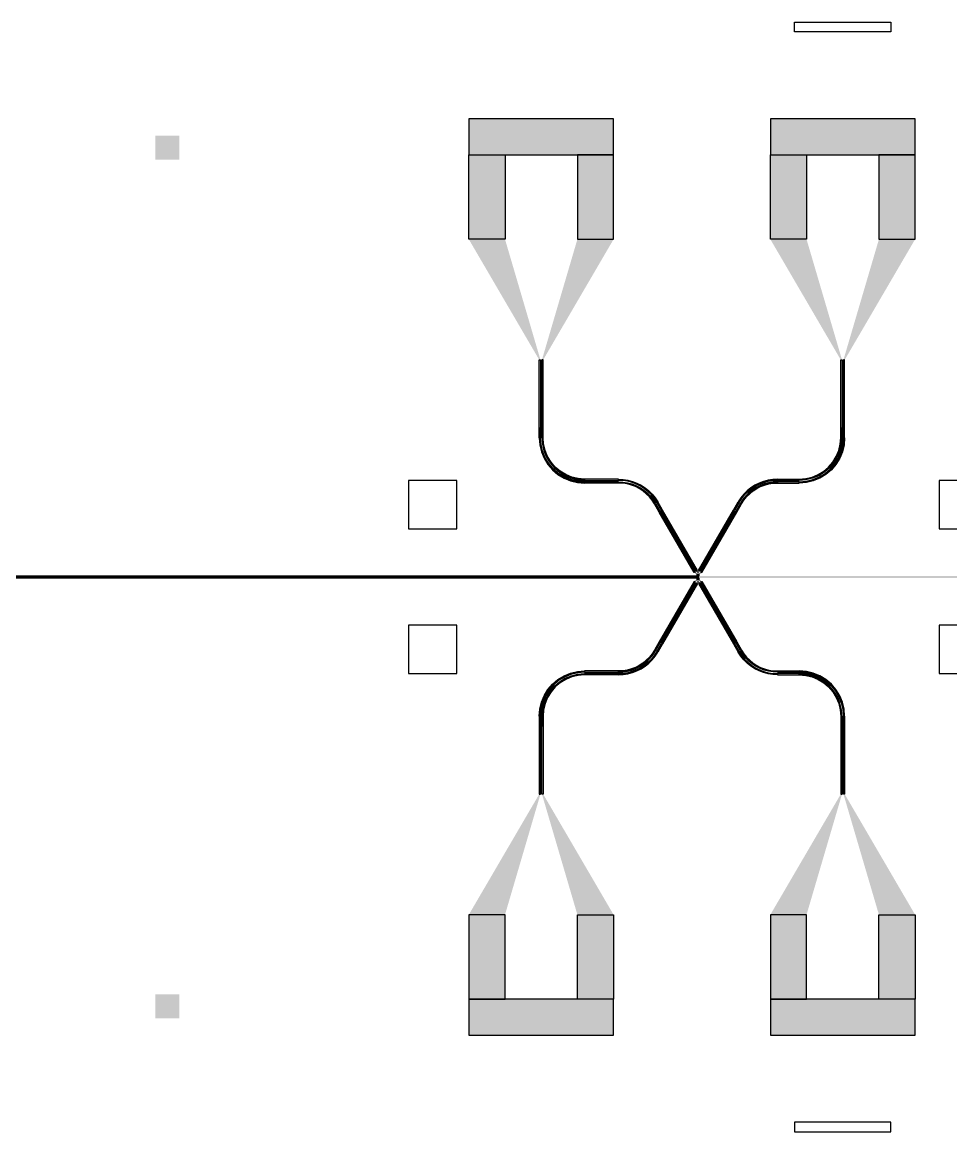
# Model space of a CAD drawing. Extents: x -200 to 7200, y -200 to 2100.
# Drawn here: x 1799 to 3724, y -200 to 2100 of the extents above; entities that cross this region are included whole.
import ezdxf

# ---------------------------------------------------------------- set-up
doc = ezdxf.new("R2010")
doc.units = 0
for name, color, linetype in [('GAP', 1, 'continuous'), ('PIN', 2, 'continuous'), ('VIA', 3, 'continuous')]:
    doc.layers.add(name, color=color, linetype=linetype)

# ---------------------------------------------------------------- blocks, each defined once
blk = doc.blocks.new('R2C2BGAP')
for points in [[(686, 948.2), (3198.3, 948.2), (3198.3, 951.8), (686, 951.8), (686, 948.2)], [(3198.3, 948.2), (3198.5, 948.2), (3198.5, 951.8), (3198.3, 951.8), (3198.3, 948.2)], [(3200.8, 950), (3200.7, 950.8), (3200.7, 951.6), (3200.6, 952.4), (3200.5, 953), (3200.4, 953.5), (3200.2, 953.8), (3200.1, 954), (3199.9, 954), (3199.8, 953.8), (3199.6, 953.5), (3199.5, 953), (3199.4, 952.4), (3199.3, 951.6), (3199.3, 950.8), (3199.2, 950), (3199.3, 949.2), (3199.3, 948.4), (3199.4, 947.6), (3199.5, 947), (3199.6, 946.5), (3199.8, 946.2), (3199.9, 946), (3200.1, 946), (3200.2, 946.2), (3200.4, 946.5), (3200.5, 947), (3200.6, 947.6), (3200.7, 948.4), (3200.7, 949.2), (3200.8, 950)], [(3199.5, 948.2), (3200.5, 948.2), (3200.5, 951.8), (3199.5, 951.8), (3199.5, 948.2)]]:
    blk.add_lwpolyline(points)
for points in [[(686, 948.2), (3198.3, 948.2), (686, 951.8), (3198.3, 951.8)], [(3198.3, 948.2), (3198.5, 948.2), (3198.3, 951.8), (3198.5, 951.8)], [(3198.5, 950), (3199.5, 950), (3198.5, 951.8), (3199.5, 951.8)], [(3198.5, 950), (3199.5, 950), (3198.5, 948.2), (3199.5, 948.2)], [(3199.5, 948.2), (3200.5, 948.2), (3199.5, 951.8), (3200.5, 951.8)], [(3200.5, 950), (3201.5, 950), (3200.5, 951.8), (3201.5, 951.8)], [(3200.5, 950), (3201.5, 950), (3200.5, 948.2), (3201.5, 948.2)], [(3201.5, 948.2), (3201.8, 948.2), (3201.5, 951.8), (3201.8, 951.8)], [(4755.2, 951.8), (3201.8, 951.8), (4755.2, 948.2), (3201.8, 948.2)]]:
    blk.add_solid(points)
blk = doc.blocks.new('R2C2BPIN')
for points in [[(686, 948.8), (3198.3, 948.8), (3198.3, 951.2), (686, 951.2), (686, 948.8)], [(3198.3, 949.9), (3198.5, 949.9), (3198.5, 950.1), (3198.3, 950.1), (3198.3, 949.9)], [(3200.6, 950.4), (3200.6, 950.9), (3200.5, 951.3), (3200.5, 951.8), (3200.4, 952.1), (3200.3, 952.4), (3200.2, 952.6), (3200.1, 952.7), (3199.9, 952.7), (3199.8, 952.6), (3199.7, 952.4), (3199.6, 952.1), (3199.5, 951.8), (3199.5, 951.3), (3199.4, 950.9), (3199.4, 950.4), (3199.7, 950.4), (3199.7, 950.6), (3199.7, 950.9), (3199.8, 951.2), (3199.8, 951.4), (3199.9, 951.5), (3199.9, 951.6), (3200, 951.7), (3200, 951.7), (3200.1, 951.6), (3200.1, 951.5), (3200.2, 951.4), (3200.2, 951.2), (3200.3, 950.9), (3200.3, 950.6), (3200.3, 950.4), (3200.6, 950.4)], [(3200.6, 949.6), (3200.6, 949.1), (3200.5, 948.7), (3200.5, 948.2), (3200.4, 947.9), (3200.3, 947.6), (3200.2, 947.4), (3200.1, 947.3), (3199.9, 947.3), (3199.8, 947.4), (3199.7, 947.6), (3199.6, 947.9), (3199.5, 948.2), (3199.5, 948.7), (3199.4, 949.1), (3199.4, 949.6), (3199.7, 949.6), (3199.7, 949.4), (3199.7, 949.1), (3199.8, 948.8), (3199.8, 948.6), (3199.9, 948.5), (3199.9, 948.4), (3200, 948.3), (3200, 948.3), (3200.1, 948.4), (3200.1, 948.5), (3200.2, 948.6), (3200.2, 948.8), (3200.3, 949.1), (3200.3, 949.4), (3200.3, 949.6), (3200.6, 949.6)], [(3199.5, 949.9), (3200.5, 949.9), (3200.5, 950.1), (3199.5, 950.1), (3199.5, 949.9)], [(3200.2, 950), (3200.2, 950.3), (3200.1, 950.5), (3200.1, 950.7), (3200.1, 950.9), (3200.1, 951.1), (3200, 951.2), (3200, 951.2), (3200, 951.2), (3200, 951.2), (3199.9, 951.1), (3199.9, 950.9), (3199.9, 950.7), (3199.9, 950.5), (3199.8, 950.3), (3199.8, 950), (3199.8, 949.7), (3199.9, 949.5), (3199.9, 949.3), (3199.9, 949.1), (3199.9, 948.9), (3200, 948.8), (3200, 948.8), (3200, 948.8), (3200, 948.8), (3200.1, 948.9), (3200.1, 949.1), (3200.1, 949.3), (3200.1, 949.5), (3200.2, 949.7), (3200.2, 950)]]:
    blk.add_lwpolyline(points)
for points in [[(686, 948.8), (3198.3, 948.8), (686, 951.2), (3198.3, 951.2)], [(3198.3, 949.9), (3198.5, 949.9), (3198.3, 950.1), (3198.5, 950.1)], [(3198.5, 950.4), (3199.5, 950.4), (3198.5, 951.2), (3199.5, 951.2)], [(3198.5, 950), (3199.5, 950), (3198.5, 950.1), (3199.5, 950.1)], [(3198.5, 950), (3199.5, 950), (3198.5, 949.9), (3199.5, 949.9)], [(3198.5, 949.6), (3199.5, 949.6), (3198.5, 948.8), (3199.5, 948.8)], [(3199.5, 949.9), (3200.5, 949.9), (3199.5, 950.1), (3200.5, 950.1)], [(3200.5, 950.4), (3201.5, 950.4), (3200.5, 951.2), (3201.5, 951.2)], [(3200.5, 950), (3201.5, 950), (3200.5, 950.1), (3201.5, 950.1)], [(3200.5, 950), (3201.5, 950), (3200.5, 949.9), (3201.5, 949.9)], [(3200.5, 949.6), (3201.5, 949.6), (3200.5, 948.8), (3201.5, 948.8)], [(3201.5, 950.4), (3201.8, 950.4), (3201.5, 951.2), (3201.8, 951.2)], [(3201.5, 949.6), (3201.8, 949.6), (3201.5, 948.8), (3201.8, 948.8)], [(4755.2, 950.4), (3201.8, 950.4), (4755.2, 951.2), (3201.8, 951.2)], [(4755.2, 949.6), (3201.8, 949.6), (4755.2, 948.8), (3201.8, 948.8)]]:
    blk.add_solid(points)
blk = doc.blocks.new('R2C2BVIA')
for points in [[(2600, 1150), (2600, 1050), (2700, 1050), (2700, 1150), (2600, 1150)], [(3700, 1150), (3700, 1050), (3800, 1050), (3800, 1150), (3700, 1150)], [(4200, 1150), (4200, 1050), (4300, 1050), (4300, 1150), (4200, 1150)], [(5400, 1150), (5400, 1050), (5500, 1050), (5500, 1150), (5400, 1150)], [(2600, 850), (2600, 750), (2700, 750), (2700, 850), (2600, 850)], [(3700, 850), (3700, 750), (3800, 750), (3800, 850), (3700, 850)], [(4200, 850), (4200, 750), (4300, 750), (4300, 850), (4200, 850)], [(5400, 850), (5400, 750), (5500, 750), (5500, 850), (5400, 850)]]:
    blk.add_lwpolyline(points)
blk = doc.blocks.new('R2C2B')
for points in [[(2725, 1900), (2725, 1825), (3025, 1825), (3025, 1900), (2725, 1900)], [(3350, 1900), (3350, 1825), (3650, 1825), (3650, 1900), (3350, 1900)], [(2800, 1825), (2800, 1650), (2725, 1650), (2725, 1825), (2800, 1825)], [(2950, 1825), (2950, 1650), (3025, 1650), (3025, 1825), (2950, 1825)], [(3425, 1825), (3425, 1650), (3350, 1650), (3350, 1825), (3425, 1825)], [(3575, 1825), (3575, 1650), (3650, 1650), (3650, 1825), (3575, 1825)], [(2873.5, 1400), (2873.5, 1258.8), (2871, 1258.8), (2871, 1400), (2873.5, 1400)], [(2876.5, 1400), (2876.5, 1258.8), (2879, 1258.8), (2879, 1400), (2876.5, 1400)], [(3498.5, 1400), (3498.5, 1258.8), (3496, 1258.8), (3496, 1400), (3498.5, 1400)], [(3501.5, 1400), (3501.5, 1258.8), (3504, 1258.8), (3504, 1400), (3501.5, 1400)], [(2873.5, 1258.8), (2873.5, 1238.8), (2871, 1238.8), (2871, 1258.8), (2873.5, 1258.8)], [(2876.5, 1258.8), (2876.5, 1238.8), (2879, 1238.8), (2879, 1258.8), (2876.5, 1258.8)], [(3498.5, 1258.8), (3498.5, 1238.8), (3496, 1238.8), (3496, 1258.8), (3498.5, 1258.8)], [(3501.5, 1258.8), (3501.5, 1238.8), (3504, 1238.8), (3504, 1258.8), (3501.5, 1258.8)], [(2871, 1238.8), (2872.2, 1224.1), (2875.6, 1209.7), (2881.2, 1196.1), (2889, 1183.5), (2898.5, 1172.3), (2909.7, 1162.7), (2922.3, 1155), (2936, 1149.4), (2950.3, 1146), (2965, 1144.8), (2965, 1147.3), (2950.7, 1148.4), (2936.7, 1151.8), (2923.5, 1157.3), (2911.2, 1164.8), (2900.3, 1174.1), (2891, 1185), (2883.5, 1197.3), (2878, 1210.5), (2874.6, 1224.5), (2873.5, 1238.8), (2871, 1238.8)], [(2876.5, 1238.8), (2877.6, 1225), (2880.8, 1211.4), (2886.1, 1198.6), (2893.4, 1186.8), (2902.4, 1176.2), (2913, 1167.2), (2924.8, 1159.9), (2937.7, 1154.6), (2951.2, 1151.4), (2965, 1150.3), (2965, 1152.8), (2951.5, 1153.9), (2938.4, 1157), (2926, 1162.2), (2914.5, 1169.2), (2904.2, 1178), (2895.4, 1188.2), (2888.4, 1199.8), (2883.2, 1212.2), (2880.1, 1225.3), (2879, 1238.8), (2876.5, 1238.8)], [(3504, 1238.8), (3502.8, 1224.1), (3499.4, 1209.7), (3493.8, 1196.1), (3486, 1183.5), (3476.5, 1172.3), (3465.3, 1162.7), (3452.7, 1155), (3439, 1149.4), (3424.7, 1146), (3410, 1144.8), (3410, 1147.3), (3424.3, 1148.4), (3438.3, 1151.8), (3451.5, 1157.3), (3463.8, 1164.8), (3474.7, 1174.1), (3484, 1185), (3491.5, 1197.3), (3497, 1210.5), (3500.4, 1224.5), (3501.5, 1238.8), (3504, 1238.8)], [(3498.5, 1238.8), (3497.4, 1225), (3494.2, 1211.4), (3488.9, 1198.6), (3481.6, 1186.8), (3472.6, 1176.2), (3462, 1167.2), (3450.2, 1159.9), (3437.3, 1154.6), (3423.8, 1151.4), (3410, 1150.3), (3410, 1152.8), (3423.5, 1153.9), (3436.6, 1157), (3449, 1162.2), (3460.5, 1169.2), (3470.8, 1178), (3479.6, 1188.2), (3486.6, 1199.8), (3491.8, 1212.2), (3494.9, 1225.3), (3496, 1238.8), (3498.5, 1238.8)], [(2965, 1150.3), (3035.3, 1150.3), (3035.3, 1152.8), (2965, 1152.8), (2965, 1150.3)], [(3035.3, 1152.8), (3045.1, 1152.3), (3054.8, 1150.7), (3064.3, 1148.2), (3073.5, 1144.7), (3082.3, 1140.2), (3090.5, 1134.8), (3098.2, 1128.7), (3105.2, 1121.7), (3111.3, 1114), (3116.7, 1105.8), (3114.5, 1104.5), (3109.3, 1112.6), (3103.3, 1120), (3096.5, 1126.8), (3089.1, 1132.8), (3081, 1138), (3072.5, 1142.4), (3063.6, 1145.8), (3054.3, 1148.3), (3044.9, 1149.8), (3035.3, 1150.3), (3035.3, 1152.8)], [(3364.7, 1152.8), (3354.9, 1152.3), (3345.2, 1150.7), (3335.7, 1148.2), (3326.5, 1144.7), (3317.7, 1140.2), (3309.5, 1134.8), (3301.8, 1128.7), (3294.8, 1121.7), (3288.7, 1114), (3283.3, 1105.8), (3285.5, 1104.5), (3290.7, 1112.6), (3296.7, 1120), (3303.5, 1126.8), (3310.9, 1132.8), (3319, 1138), (3327.5, 1142.4), (3336.4, 1145.8), (3345.7, 1148.3), (3355.1, 1149.8), (3364.7, 1150.3), (3364.7, 1152.8)], [(3410, 1150.3), (3364.7, 1150.3), (3364.7, 1152.8), (3410, 1152.8), (3410, 1150.3)], [(2965, 1147.3), (3035.3, 1147.3), (3035.3, 1144.8), (2965, 1144.8), (2965, 1147.3)], [(3035.3, 1147.3), (3044.5, 1146.8), (3053.7, 1145.4), (3062.6, 1143), (3071.3, 1139.6), (3079.5, 1135.4), (3087.3, 1130.4), (3094.5, 1124.6), (3101.1, 1118), (3106.9, 1110.8), (3111.9, 1103), (3109.8, 1101.8), (3104.9, 1109.3), (3099.2, 1116.3), (3092.8, 1122.7), (3085.8, 1128.4), (3078.3, 1133.3), (3070.3, 1137.4), (3061.9, 1140.6), (3053.2, 1142.9), (3044.3, 1144.3), (3035.3, 1144.8), (3035.3, 1147.3)], [(3364.7, 1147.3), (3355.5, 1146.8), (3346.3, 1145.4), (3337.4, 1143), (3328.7, 1139.6), (3320.5, 1135.4), (3312.7, 1130.4), (3305.5, 1124.6), (3298.9, 1118), (3293.1, 1110.8), (3288.1, 1103), (3290.2, 1101.8), (3295.1, 1109.3), (3300.8, 1116.3), (3307.2, 1122.7), (3314.2, 1128.4), (3321.7, 1133.3), (3329.7, 1137.4), (3338.1, 1140.6), (3346.8, 1142.9), (3355.7, 1144.3), (3364.7, 1144.8), (3364.7, 1147.3)], [(3410, 1147.3), (3364.7, 1147.3), (3364.7, 1144.8), (3410, 1144.8), (3410, 1147.3)], [(3114.5, 1104.5), (3124.5, 1087.2), (3126.7, 1088.5), (3116.7, 1105.8), (3114.5, 1104.5)], [(3285.5, 1104.5), (3275.5, 1087.2), (3273.3, 1088.5), (3283.3, 1105.8), (3285.5, 1104.5)], [(3111.9, 1103), (3121.9, 1085.7), (3119.8, 1084.5), (3109.8, 1101.8), (3111.9, 1103)], [(3121.9, 1085.7), (3194.3, 960.4), (3192.1, 959.2), (3119.8, 1084.5), (3121.9, 1085.7)], [(3124.5, 1087.2), (3196.9, 961.9), (3199.1, 963.2), (3126.7, 1088.5), (3124.5, 1087.2)], [(3275.5, 1087.2), (3203.1, 961.9), (3200.9, 963.2), (3273.3, 1088.5), (3275.5, 1087.2)], [(3278.1, 1085.7), (3205.7, 960.4), (3207.9, 959.2), (3280.2, 1084.5), (3278.1, 1085.7)], [(3288.1, 1103), (3278.1, 1085.7), (3280.2, 1084.5), (3290.2, 1101.8), (3288.1, 1103)], [(3198.4, 955.8), (3198.5, 955.4), (3198.2, 955.4), (3198.2, 955.7), (3198.4, 955.8)], [(3198.5, 955.4), (3198.5, 951.7), (3198.2, 951.7), (3198.2, 955.4), (3198.5, 955.4)], [(3198.5, 944.6), (3198.5, 948.3), (3198.2, 948.3), (3198.2, 944.6), (3198.5, 944.6)], [(3198.4, 944.2), (3198.5, 944.6), (3198.2, 944.6), (3198.2, 944.3), (3198.4, 944.2)], [(3199, 956.2), (3199.2, 955.4), (3199, 955.4), (3198.8, 956.1), (3199, 956.2)], [(3199, 943.8), (3199.2, 944.6), (3199, 944.6), (3198.8, 943.9), (3199, 943.8)], [(3199, 955.4), (3199, 951.7), (3199.2, 951.7), (3199.2, 955.4), (3199, 955.4)], [(3199, 944.6), (3199, 948.3), (3199.2, 948.3), (3199.2, 944.6), (3199, 944.6)], [(3201, 956.2), (3200.8, 955.4), (3201, 955.4), (3201.2, 956.1), (3201, 956.2)], [(3201, 955.4), (3201, 951.7), (3200.8, 951.7), (3200.8, 955.4), (3201, 955.4)], [(3201, 944.6), (3201, 948.3), (3200.8, 948.3), (3200.8, 944.6), (3201, 944.6)], [(3201, 943.8), (3200.8, 944.6), (3201, 944.6), (3201.2, 943.9), (3201, 943.8)], [(3201.6, 955.8), (3201.5, 955.4), (3201.8, 955.4), (3201.8, 955.7), (3201.6, 955.8)], [(3201.5, 955.4), (3201.5, 951.7), (3201.8, 951.7), (3201.8, 955.4), (3201.5, 955.4)], [(3201.5, 944.6), (3201.5, 948.3), (3201.8, 948.3), (3201.8, 944.6), (3201.5, 944.6)], [(3201.6, 944.2), (3201.5, 944.6), (3201.8, 944.6), (3201.8, 944.3), (3201.6, 944.2)], [(3121.9, 814.3), (3194.3, 939.6), (3192.1, 940.8), (3119.8, 815.5), (3121.9, 814.3)], [(3124.5, 812.8), (3196.9, 938.1), (3199.1, 936.8), (3126.7, 811.5), (3124.5, 812.8)], [(3275.5, 812.8), (3203.1, 938.1), (3200.9, 936.8), (3273.3, 811.5), (3275.5, 812.8)], [(3278.1, 814.3), (3205.7, 939.6), (3207.9, 940.8), (3280.2, 815.5), (3278.1, 814.3)], [(3111.9, 797), (3121.9, 814.3), (3119.8, 815.5), (3109.8, 798.2), (3111.9, 797)], [(3114.5, 795.5), (3124.5, 812.8), (3126.7, 811.5), (3116.7, 794.2), (3114.5, 795.5)], [(3285.5, 795.5), (3275.5, 812.8), (3273.3, 811.5), (3283.3, 794.2), (3285.5, 795.5)], [(3288.1, 797), (3278.1, 814.3), (3280.2, 815.5), (3290.2, 798.2), (3288.1, 797)], [(3035.3, 752.7), (3044.5, 753.2), (3053.7, 754.6), (3062.6, 757), (3071.3, 760.4), (3079.5, 764.6), (3087.3, 769.6), (3094.5, 775.4), (3101.1, 782), (3106.9, 789.2), (3111.9, 797), (3109.8, 798.2), (3104.9, 790.7), (3099.2, 783.7), (3092.8, 777.3), (3085.8, 771.6), (3078.3, 766.7), (3070.3, 762.6), (3061.9, 759.4), (3053.2, 757.1), (3044.3, 755.7), (3035.3, 755.2), (3035.3, 752.7)], [(3035.3, 747.2), (3045.1, 747.7), (3054.8, 749.3), (3064.3, 751.8), (3073.5, 755.3), (3082.3, 759.8), (3090.5, 765.2), (3098.2, 771.3), (3105.2, 778.3), (3111.3, 786), (3116.7, 794.2), (3114.5, 795.5), (3109.3, 787.4), (3103.3, 780), (3096.5, 773.2), (3089.1, 767.2), (3081, 762), (3072.5, 757.6), (3063.6, 754.2), (3054.3, 751.7), (3044.9, 750.2), (3035.3, 749.7), (3035.3, 747.2)], [(3364.7, 747.2), (3354.9, 747.7), (3345.2, 749.3), (3335.7, 751.8), (3326.5, 755.3), (3317.7, 759.8), (3309.5, 765.2), (3301.8, 771.3), (3294.8, 778.3), (3288.7, 786), (3283.3, 794.2), (3285.5, 795.5), (3290.7, 787.4), (3296.7, 780), (3303.5, 773.2), (3310.9, 767.2), (3319, 762), (3327.5, 757.6), (3336.4, 754.2), (3345.7, 751.7), (3355.1, 750.2), (3364.7, 749.7), (3364.7, 747.2)], [(3364.7, 752.7), (3355.5, 753.2), (3346.3, 754.6), (3337.4, 757), (3328.7, 760.4), (3320.5, 764.6), (3312.7, 769.6), (3305.5, 775.4), (3298.9, 782), (3293.1, 789.2), (3288.1, 797), (3290.2, 798.2), (3295.1, 790.7), (3300.8, 783.7), (3307.2, 777.3), (3314.2, 771.6), (3321.7, 766.7), (3329.7, 762.6), (3338.1, 759.4), (3346.8, 757.1), (3355.7, 755.7), (3364.7, 755.2), (3364.7, 752.7)], [(2871, 661.2), (2872.2, 675.9), (2875.6, 690.3), (2881.2, 703.9), (2889, 716.5), (2898.5, 727.7), (2909.7, 737.3), (2922.3, 745), (2936, 750.6), (2950.3, 754), (2965, 755.2), (2965, 752.7), (2950.7, 751.6), (2936.7, 748.2), (2923.5, 742.7), (2911.2, 735.2), (2900.3, 725.9), (2891, 715), (2883.5, 702.7), (2878, 689.5), (2874.6, 675.5), (2873.5, 661.2), (2871, 661.2)], [(2876.5, 661.2), (2877.6, 675), (2880.8, 688.6), (2886.1, 701.4), (2893.4, 713.2), (2902.4, 723.8), (2913, 732.8), (2924.8, 740.1), (2937.7, 745.4), (2951.2, 748.6), (2965, 749.7), (2965, 747.2), (2951.5, 746.1), (2938.4, 743), (2926, 737.8), (2914.5, 730.8), (2904.2, 722), (2895.4, 711.8), (2888.4, 700.2), (2883.2, 687.8), (2880.1, 674.7), (2879, 661.2), (2876.5, 661.2)], [(2965, 752.7), (3035.3, 752.7), (3035.3, 755.2), (2965, 755.2), (2965, 752.7)], [(2965, 749.7), (3035.3, 749.7), (3035.3, 747.2), (2965, 747.2), (2965, 749.7)], [(3410, 752.7), (3364.7, 752.7), (3364.7, 755.2), (3410, 755.2), (3410, 752.7)], [(3410, 749.7), (3364.7, 749.7), (3364.7, 747.2), (3410, 747.2), (3410, 749.7)], [(3504, 661.2), (3502.8, 675.9), (3499.4, 690.3), (3493.8, 703.9), (3486, 716.5), (3476.5, 727.7), (3465.3, 737.3), (3452.7, 745), (3439, 750.6), (3424.7, 754), (3410, 755.2), (3410, 752.7), (3424.3, 751.6), (3438.3, 748.2), (3451.5, 742.7), (3463.8, 735.2), (3474.7, 725.9), (3484, 715), (3491.5, 702.7), (3497, 689.5), (3500.4, 675.5), (3501.5, 661.2), (3504, 661.2)], [(3498.5, 661.2), (3497.4, 675), (3494.2, 688.6), (3488.9, 701.4), (3481.6, 713.2), (3472.6, 723.8), (3462, 732.8), (3450.2, 740.1), (3437.3, 745.4), (3423.8, 748.6), (3410, 749.7), (3410, 747.2), (3423.5, 746.1), (3436.6, 743), (3449, 737.8), (3460.5, 730.8), (3470.8, 722), (3479.6, 711.8), (3486.6, 700.2), (3491.8, 687.8), (3494.9, 674.7), (3496, 661.2), (3498.5, 661.2)], [(2873.5, 641.2), (2873.5, 661.2), (2871, 661.2), (2871, 641.2), (2873.5, 641.2)], [(2876.5, 641.2), (2876.5, 661.2), (2879, 661.2), (2879, 641.2), (2876.5, 641.2)], [(3498.5, 641.2), (3498.5, 661.2), (3496, 661.2), (3496, 641.2), (3498.5, 641.2)], [(3501.5, 641.2), (3501.5, 661.2), (3504, 661.2), (3504, 641.2), (3501.5, 641.2)], [(2873.5, 500), (2873.5, 641.2), (2871, 641.2), (2871, 500), (2873.5, 500)], [(2876.5, 500), (2876.5, 641.2), (2879, 641.2), (2879, 500), (2876.5, 500)], [(3498.5, 500), (3498.5, 641.2), (3496, 641.2), (3496, 500), (3498.5, 500)], [(3501.5, 500), (3501.5, 641.2), (3504, 641.2), (3504, 500), (3501.5, 500)], [(2800, 75), (2800, 250), (2725, 250), (2725, 75), (2800, 75)], [(2950, 75), (2950, 250), (3025, 250), (3025, 75), (2950, 75)], [(3425, 75), (3425, 250), (3350, 250), (3350, 75), (3425, 75)], [(3575, 75), (3575, 250), (3650, 250), (3650, 75), (3575, 75)], [(3025, 0), (3025, 75), (2725, 75), (2725, 0), (3025, 0)], [(3650, 0), (3650, 75), (3350, 75), (3350, 0), (3650, 0)]]:
    blk.add_lwpolyline(points)
for points in [[(2725, 1900), (2725, 1825), (3025, 1900), (3025, 1825)], [(3350, 1900), (3350, 1825), (3650, 1900), (3650, 1825)], [(2800, 1825), (2800, 1650), (2725, 1825), (2725, 1650)], [(2950, 1825), (2950, 1650), (3025, 1825), (3025, 1650)], [(3425, 1825), (3425, 1650), (3350, 1825), (3350, 1650)], [(3575, 1825), (3575, 1650), (3650, 1825), (3650, 1650)], [(2800, 1650), (2873.5, 1400), (2725, 1650), (2871, 1400)], [(2950, 1650), (2876.5, 1400), (3025, 1650), (2879, 1400)], [(3425, 1650), (3498.5, 1400), (3350, 1650), (3496, 1400)], [(3575, 1650), (3501.5, 1400), (3650, 1650), (3504, 1400)], [(2873.5, 1400), (2873.5, 1258.8), (2871, 1400), (2871, 1258.8)], [(2876.5, 1400), (2876.5, 1258.8), (2879, 1400), (2879, 1258.8)], [(3498.5, 1400), (3498.5, 1258.8), (3496, 1400), (3496, 1258.8)], [(3501.5, 1400), (3501.5, 1258.8), (3504, 1400), (3504, 1258.8)], [(2873.5, 1258.8), (2873.5, 1238.8), (2871, 1258.8), (2871, 1238.8)], [(2876.5, 1258.8), (2876.5, 1238.8), (2879, 1258.8), (2879, 1238.8)], [(3498.5, 1258.8), (3498.5, 1238.8), (3496, 1258.8), (3496, 1238.8)], [(3501.5, 1258.8), (3501.5, 1238.8), (3504, 1258.8), (3504, 1238.8)], [(2873.5, 1238.8), (2871, 1238.8), (2874.6, 1224.5), (2872.2, 1224.1)], [(2874.6, 1224.5), (2872.2, 1224.1), (2878, 1210.5), (2875.6, 1209.7)], [(2879, 1238.8), (2876.5, 1238.8), (2880.1, 1225.3), (2877.6, 1225)], [(2880.1, 1225.3), (2877.6, 1225), (2883.2, 1212.2), (2880.8, 1211.4)], [(3494.9, 1225.3), (3497.4, 1225), (3491.8, 1212.2), (3494.2, 1211.4)], [(3496, 1238.8), (3498.5, 1238.8), (3494.9, 1225.3), (3497.4, 1225)], [(3500.4, 1224.5), (3502.8, 1224.1), (3497, 1210.5), (3499.4, 1209.7)], [(3501.5, 1238.8), (3504, 1238.8), (3500.4, 1224.5), (3502.8, 1224.1)], [(2878, 1210.5), (2875.6, 1209.7), (2883.5, 1197.3), (2881.2, 1196.1)], [(2883.2, 1212.2), (2880.8, 1211.4), (2888.4, 1199.8), (2886.1, 1198.6)], [(2883.5, 1197.3), (2881.2, 1196.1), (2891, 1185), (2889, 1183.5)], [(2888.4, 1199.8), (2886.1, 1198.6), (2895.4, 1188.2), (2893.4, 1186.8)], [(3486.6, 1199.8), (3488.9, 1198.6), (3479.6, 1188.2), (3481.6, 1186.8)], [(3491.5, 1197.3), (3493.8, 1196.1), (3484, 1185), (3486, 1183.5)], [(3491.8, 1212.2), (3494.2, 1211.4), (3486.6, 1199.8), (3488.9, 1198.6)], [(3497, 1210.5), (3499.4, 1209.7), (3491.5, 1197.3), (3493.8, 1196.1)], [(2891, 1185), (2889, 1183.5), (2900.3, 1174.1), (2898.5, 1172.3)], [(2895.4, 1188.2), (2893.4, 1186.8), (2904.2, 1178), (2902.4, 1176.2)], [(2900.3, 1174.1), (2898.5, 1172.3), (2911.2, 1164.8), (2909.7, 1162.7)], [(2904.2, 1178), (2902.4, 1176.2), (2914.5, 1169.2), (2913, 1167.2)], [(3470.8, 1178), (3472.6, 1176.2), (3460.5, 1169.2), (3462, 1167.2)], [(3474.7, 1174.1), (3476.5, 1172.3), (3463.8, 1164.8), (3465.3, 1162.7)], [(3479.6, 1188.2), (3481.6, 1186.8), (3470.8, 1178), (3472.6, 1176.2)], [(3484, 1185), (3486, 1183.5), (3474.7, 1174.1), (3476.5, 1172.3)], [(2911.2, 1164.8), (2909.7, 1162.7), (2923.5, 1157.3), (2922.3, 1155)], [(2914.5, 1169.2), (2913, 1167.2), (2926, 1162.2), (2924.8, 1159.9)], [(2923.5, 1157.3), (2922.3, 1155), (2936.7, 1151.8), (2936, 1149.4)], [(2926, 1162.2), (2924.8, 1159.9), (2938.4, 1157), (2937.7, 1154.6)], [(2936.7, 1151.8), (2936, 1149.4), (2950.7, 1148.4), (2950.3, 1146)], [(2938.4, 1157), (2937.7, 1154.6), (2951.5, 1153.9), (2951.2, 1151.4)], [(2951.5, 1153.9), (2951.2, 1151.4), (2965, 1152.8), (2965, 1150.3)], [(2965, 1150.3), (3035.3, 1150.3), (2965, 1152.8), (3035.3, 1152.8)], [(3035.3, 1150.3), (3035.3, 1152.8), (3044.9, 1149.8), (3045.1, 1152.3)], [(3044.9, 1149.8), (3045.1, 1152.3), (3054.3, 1148.3), (3054.8, 1150.7)], [(3054.3, 1148.3), (3054.8, 1150.7), (3063.6, 1145.8), (3064.3, 1148.2)], [(3345.7, 1148.3), (3345.2, 1150.7), (3336.4, 1145.8), (3335.7, 1148.2)], [(3355.1, 1149.8), (3354.9, 1152.3), (3345.7, 1148.3), (3345.2, 1150.7)], [(3364.7, 1150.3), (3364.7, 1152.8), (3355.1, 1149.8), (3354.9, 1152.3)], [(3410, 1150.3), (3364.7, 1150.3), (3410, 1152.8), (3364.7, 1152.8)], [(3423.5, 1153.9), (3423.8, 1151.4), (3410, 1152.8), (3410, 1150.3)], [(3436.6, 1157), (3437.3, 1154.6), (3423.5, 1153.9), (3423.8, 1151.4)], [(3438.3, 1151.8), (3439, 1149.4), (3424.3, 1148.4), (3424.7, 1146)], [(3449, 1162.2), (3450.2, 1159.9), (3436.6, 1157), (3437.3, 1154.6)], [(3451.5, 1157.3), (3452.7, 1155), (3438.3, 1151.8), (3439, 1149.4)], [(3460.5, 1169.2), (3462, 1167.2), (3449, 1162.2), (3450.2, 1159.9)], [(3463.8, 1164.8), (3465.3, 1162.7), (3451.5, 1157.3), (3452.7, 1155)], [(2950.7, 1148.4), (2950.3, 1146), (2965, 1147.3), (2965, 1144.8)], [(2965, 1147.3), (3035.3, 1147.3), (2965, 1144.8), (3035.3, 1144.8)], [(3035.3, 1144.8), (3035.3, 1147.3), (3044.3, 1144.3), (3044.5, 1146.8)], [(3044.3, 1144.3), (3044.5, 1146.8), (3053.2, 1142.9), (3053.7, 1145.4)], [(3053.2, 1142.9), (3053.7, 1145.4), (3061.9, 1140.6), (3062.6, 1143)], [(3061.9, 1140.6), (3062.6, 1143), (3070.3, 1137.4), (3071.3, 1139.6)], [(3063.6, 1145.8), (3064.3, 1148.2), (3072.5, 1142.4), (3073.5, 1144.7)], [(3070.3, 1137.4), (3071.3, 1139.6), (3078.3, 1133.3), (3079.5, 1135.4)], [(3072.5, 1142.4), (3073.5, 1144.7), (3081, 1138), (3082.3, 1140.2)], [(3078.3, 1133.3), (3079.5, 1135.4), (3085.8, 1128.4), (3087.3, 1130.4)], [(3081, 1138), (3082.3, 1140.2), (3089.1, 1132.8), (3090.5, 1134.8)], [(3085.8, 1128.4), (3087.3, 1130.4), (3092.8, 1122.7), (3094.5, 1124.6)], [(3089.1, 1132.8), (3090.5, 1134.8), (3096.5, 1126.8), (3098.2, 1128.7)], [(3096.5, 1126.8), (3098.2, 1128.7), (3103.3, 1120), (3105.2, 1121.7)], [(3303.5, 1126.8), (3301.8, 1128.7), (3296.7, 1120), (3294.8, 1121.7)], [(3310.9, 1132.8), (3309.5, 1134.8), (3303.5, 1126.8), (3301.8, 1128.7)], [(3314.2, 1128.4), (3312.7, 1130.4), (3307.2, 1122.7), (3305.5, 1124.6)], [(3319, 1138), (3317.7, 1140.2), (3310.9, 1132.8), (3309.5, 1134.8)], [(3321.7, 1133.3), (3320.5, 1135.4), (3314.2, 1128.4), (3312.7, 1130.4)], [(3327.5, 1142.4), (3326.5, 1144.7), (3319, 1138), (3317.7, 1140.2)], [(3329.7, 1137.4), (3328.7, 1139.6), (3321.7, 1133.3), (3320.5, 1135.4)], [(3336.4, 1145.8), (3335.7, 1148.2), (3327.5, 1142.4), (3326.5, 1144.7)], [(3338.1, 1140.6), (3337.4, 1143), (3329.7, 1137.4), (3328.7, 1139.6)], [(3346.8, 1142.9), (3346.3, 1145.4), (3338.1, 1140.6), (3337.4, 1143)], [(3355.7, 1144.3), (3355.5, 1146.8), (3346.8, 1142.9), (3346.3, 1145.4)], [(3364.7, 1144.8), (3364.7, 1147.3), (3355.7, 1144.3), (3355.5, 1146.8)], [(3410, 1147.3), (3364.7, 1147.3), (3410, 1144.8), (3364.7, 1144.8)], [(3424.3, 1148.4), (3424.7, 1146), (3410, 1147.3), (3410, 1144.8)], [(3092.8, 1122.7), (3094.5, 1124.6), (3099.2, 1116.3), (3101.1, 1118)], [(3099.2, 1116.3), (3101.1, 1118), (3104.9, 1109.3), (3106.9, 1110.8)], [(3103.3, 1120), (3105.2, 1121.7), (3109.3, 1112.6), (3111.3, 1114)], [(3104.9, 1109.3), (3106.9, 1110.8), (3109.8, 1101.8), (3111.9, 1103)], [(3109.3, 1112.6), (3111.3, 1114), (3114.5, 1104.5), (3116.7, 1105.8)], [(3114.5, 1104.5), (3124.5, 1087.2), (3116.7, 1105.8), (3126.7, 1088.5)], [(3285.5, 1104.5), (3275.5, 1087.2), (3283.3, 1105.8), (3273.3, 1088.5)], [(3290.7, 1112.6), (3288.7, 1114), (3285.5, 1104.5), (3283.3, 1105.8)], [(3295.1, 1109.3), (3293.1, 1110.8), (3290.2, 1101.8), (3288.1, 1103)], [(3296.7, 1120), (3294.8, 1121.7), (3290.7, 1112.6), (3288.7, 1114)], [(3300.8, 1116.3), (3298.9, 1118), (3295.1, 1109.3), (3293.1, 1110.8)], [(3307.2, 1122.7), (3305.5, 1124.6), (3300.8, 1116.3), (3298.9, 1118)], [(3111.9, 1103), (3121.9, 1085.7), (3109.8, 1101.8), (3119.8, 1084.5)], [(3121.9, 1085.7), (3194.3, 960.4), (3119.8, 1084.5), (3192.1, 959.2)], [(3124.5, 1087.2), (3196.9, 961.9), (3126.7, 1088.5), (3199.1, 963.2)], [(3275.5, 1087.2), (3203.1, 961.9), (3273.3, 1088.5), (3200.9, 963.2)], [(3278.1, 1085.7), (3205.7, 960.4), (3280.2, 1084.5), (3207.9, 959.2)], [(3288.1, 1103), (3278.1, 1085.7), (3290.2, 1101.8), (3280.2, 1084.5)], [(3194.3, 960.4), (3198.4, 955.8), (3192.1, 959.2), (3198.2, 955.7)], [(3194.3, 939.6), (3198.4, 944.2), (3192.1, 940.8), (3198.2, 944.3)], [(3196.9, 961.9), (3198.8, 956.1), (3199.1, 963.2), (3199, 956.2)], [(3196.9, 938.1), (3198.8, 943.9), (3199.1, 936.8), (3199, 943.8)], [(3198.2, 955.7), (3198.4, 955.8), (3198.2, 955.4), (3198.5, 955.4)], [(3198.5, 955.4), (3198.5, 951.7), (3198.2, 955.4), (3198.2, 951.7)], [(3198.5, 944.6), (3198.5, 948.3), (3198.2, 944.6), (3198.2, 948.3)], [(3198.2, 944.3), (3198.4, 944.2), (3198.2, 944.6), (3198.5, 944.6)], [(3198.8, 956.1), (3199, 956.2), (3199, 955.4), (3199.2, 955.4)], [(3198.8, 943.9), (3199, 943.8), (3199, 944.6), (3199.2, 944.6)], [(3199, 955.4), (3199, 951.7), (3199.2, 955.4), (3199.2, 951.7)], [(3199, 944.6), (3199, 948.3), (3199.2, 944.6), (3199.2, 948.3)], [(3201.2, 956.1), (3201, 956.2), (3201, 955.4), (3200.8, 955.4)], [(3201, 955.4), (3201, 951.7), (3200.8, 955.4), (3200.8, 951.7)], [(3201, 944.6), (3201, 948.3), (3200.8, 944.6), (3200.8, 948.3)], [(3201.2, 943.9), (3201, 943.8), (3201, 944.6), (3200.8, 944.6)], [(3203.1, 961.9), (3201.2, 956.1), (3200.9, 963.2), (3201, 956.2)], [(3203.1, 938.1), (3201.2, 943.9), (3200.9, 936.8), (3201, 943.8)], [(3201.8, 955.7), (3201.6, 955.8), (3201.8, 955.4), (3201.5, 955.4)], [(3201.5, 955.4), (3201.5, 951.7), (3201.8, 955.4), (3201.8, 951.7)], [(3201.5, 944.6), (3201.5, 948.3), (3201.8, 944.6), (3201.8, 948.3)], [(3201.8, 944.3), (3201.6, 944.2), (3201.8, 944.6), (3201.5, 944.6)], [(3205.7, 960.4), (3201.6, 955.8), (3207.9, 959.2), (3201.8, 955.7)], [(3205.7, 939.6), (3201.6, 944.2), (3207.9, 940.8), (3201.8, 944.3)], [(3121.9, 814.3), (3194.3, 939.6), (3119.8, 815.5), (3192.1, 940.8)], [(3124.5, 812.8), (3196.9, 938.1), (3126.7, 811.5), (3199.1, 936.8)], [(3275.5, 812.8), (3203.1, 938.1), (3273.3, 811.5), (3200.9, 936.8)], [(3278.1, 814.3), (3205.7, 939.6), (3280.2, 815.5), (3207.9, 940.8)], [(3111.9, 797), (3121.9, 814.3), (3109.8, 798.2), (3119.8, 815.5)], [(3114.5, 795.5), (3124.5, 812.8), (3116.7, 794.2), (3126.7, 811.5)], [(3285.5, 795.5), (3275.5, 812.8), (3283.3, 794.2), (3273.3, 811.5)], [(3288.1, 797), (3278.1, 814.3), (3290.2, 798.2), (3280.2, 815.5)], [(3092.8, 777.3), (3094.5, 775.4), (3099.2, 783.7), (3101.1, 782)], [(3099.2, 783.7), (3101.1, 782), (3104.9, 790.7), (3106.9, 789.2)], [(3103.3, 780), (3105.2, 778.3), (3109.3, 787.4), (3111.3, 786)], [(3104.9, 790.7), (3106.9, 789.2), (3109.8, 798.2), (3111.9, 797)], [(3109.3, 787.4), (3111.3, 786), (3114.5, 795.5), (3116.7, 794.2)], [(3290.7, 787.4), (3288.7, 786), (3285.5, 795.5), (3283.3, 794.2)], [(3295.1, 790.7), (3293.1, 789.2), (3290.2, 798.2), (3288.1, 797)], [(3296.7, 780), (3294.8, 778.3), (3290.7, 787.4), (3288.7, 786)], [(3300.8, 783.7), (3298.9, 782), (3295.1, 790.7), (3293.1, 789.2)], [(3307.2, 777.3), (3305.5, 775.4), (3300.8, 783.7), (3298.9, 782)], [(3053.2, 757.1), (3053.7, 754.6), (3061.9, 759.4), (3062.6, 757)], [(3061.9, 759.4), (3062.6, 757), (3070.3, 762.6), (3071.3, 760.4)], [(3070.3, 762.6), (3071.3, 760.4), (3078.3, 766.7), (3079.5, 764.6)], [(3072.5, 757.6), (3073.5, 755.3), (3081, 762), (3082.3, 759.8)], [(3078.3, 766.7), (3079.5, 764.6), (3085.8, 771.6), (3087.3, 769.6)], [(3081, 762), (3082.3, 759.8), (3089.1, 767.2), (3090.5, 765.2)], [(3085.8, 771.6), (3087.3, 769.6), (3092.8, 777.3), (3094.5, 775.4)], [(3089.1, 767.2), (3090.5, 765.2), (3096.5, 773.2), (3098.2, 771.3)], [(3096.5, 773.2), (3098.2, 771.3), (3103.3, 780), (3105.2, 778.3)], [(3303.5, 773.2), (3301.8, 771.3), (3296.7, 780), (3294.8, 778.3)], [(3310.9, 767.2), (3309.5, 765.2), (3303.5, 773.2), (3301.8, 771.3)], [(3314.2, 771.6), (3312.7, 769.6), (3307.2, 777.3), (3305.5, 775.4)], [(3319, 762), (3317.7, 759.8), (3310.9, 767.2), (3309.5, 765.2)], [(3321.7, 766.7), (3320.5, 764.6), (3314.2, 771.6), (3312.7, 769.6)], [(3327.5, 757.6), (3326.5, 755.3), (3319, 762), (3317.7, 759.8)], [(3329.7, 762.6), (3328.7, 760.4), (3321.7, 766.7), (3320.5, 764.6)], [(3338.1, 759.4), (3337.4, 757), (3329.7, 762.6), (3328.7, 760.4)], [(3346.8, 757.1), (3346.3, 754.6), (3338.1, 759.4), (3337.4, 757)], [(2900.3, 725.9), (2898.5, 727.7), (2911.2, 735.2), (2909.7, 737.3)], [(2911.2, 735.2), (2909.7, 737.3), (2923.5, 742.7), (2922.3, 745)], [(2914.5, 730.8), (2913, 732.8), (2926, 737.8), (2924.8, 740.1)], [(2923.5, 742.7), (2922.3, 745), (2936.7, 748.2), (2936, 750.6)], [(2926, 737.8), (2924.8, 740.1), (2938.4, 743), (2937.7, 745.4)], [(2936.7, 748.2), (2936, 750.6), (2950.7, 751.6), (2950.3, 754)], [(2938.4, 743), (2937.7, 745.4), (2951.5, 746.1), (2951.2, 748.6)], [(2950.7, 751.6), (2950.3, 754), (2965, 752.7), (2965, 755.2)], [(2951.5, 746.1), (2951.2, 748.6), (2965, 747.2), (2965, 749.7)], [(2965, 752.7), (3035.3, 752.7), (2965, 755.2), (3035.3, 755.2)], [(2965, 749.7), (3035.3, 749.7), (2965, 747.2), (3035.3, 747.2)], [(3035.3, 755.2), (3035.3, 752.7), (3044.3, 755.7), (3044.5, 753.2)], [(3035.3, 749.7), (3035.3, 747.2), (3044.9, 750.2), (3045.1, 747.7)], [(3044.3, 755.7), (3044.5, 753.2), (3053.2, 757.1), (3053.7, 754.6)], [(3044.9, 750.2), (3045.1, 747.7), (3054.3, 751.7), (3054.8, 749.3)], [(3054.3, 751.7), (3054.8, 749.3), (3063.6, 754.2), (3064.3, 751.8)], [(3063.6, 754.2), (3064.3, 751.8), (3072.5, 757.6), (3073.5, 755.3)], [(3336.4, 754.2), (3335.7, 751.8), (3327.5, 757.6), (3326.5, 755.3)], [(3345.7, 751.7), (3345.2, 749.3), (3336.4, 754.2), (3335.7, 751.8)], [(3355.1, 750.2), (3354.9, 747.7), (3345.7, 751.7), (3345.2, 749.3)], [(3355.7, 755.7), (3355.5, 753.2), (3346.8, 757.1), (3346.3, 754.6)], [(3364.7, 749.7), (3364.7, 747.2), (3355.1, 750.2), (3354.9, 747.7)], [(3364.7, 755.2), (3364.7, 752.7), (3355.7, 755.7), (3355.5, 753.2)], [(3410, 752.7), (3364.7, 752.7), (3410, 755.2), (3364.7, 755.2)], [(3410, 749.7), (3364.7, 749.7), (3410, 747.2), (3364.7, 747.2)], [(3424.3, 751.6), (3424.7, 754), (3410, 752.7), (3410, 755.2)], [(3423.5, 746.1), (3423.8, 748.6), (3410, 747.2), (3410, 749.7)], [(3436.6, 743), (3437.3, 745.4), (3423.5, 746.1), (3423.8, 748.6)], [(3438.3, 748.2), (3439, 750.6), (3424.3, 751.6), (3424.7, 754)], [(3449, 737.8), (3450.2, 740.1), (3436.6, 743), (3437.3, 745.4)], [(3451.5, 742.7), (3452.7, 745), (3438.3, 748.2), (3439, 750.6)], [(3460.5, 730.8), (3462, 732.8), (3449, 737.8), (3450.2, 740.1)], [(3463.8, 735.2), (3465.3, 737.3), (3451.5, 742.7), (3452.7, 745)], [(3474.7, 725.9), (3476.5, 727.7), (3463.8, 735.2), (3465.3, 737.3)], [(2883.5, 702.7), (2881.2, 703.9), (2891, 715), (2889, 716.5)], [(2888.4, 700.2), (2886.1, 701.4), (2895.4, 711.8), (2893.4, 713.2)], [(2891, 715), (2889, 716.5), (2900.3, 725.9), (2898.5, 727.7)], [(2895.4, 711.8), (2893.4, 713.2), (2904.2, 722), (2902.4, 723.8)], [(2904.2, 722), (2902.4, 723.8), (2914.5, 730.8), (2913, 732.8)], [(3470.8, 722), (3472.6, 723.8), (3460.5, 730.8), (3462, 732.8)], [(3479.6, 711.8), (3481.6, 713.2), (3470.8, 722), (3472.6, 723.8)], [(3484, 715), (3486, 716.5), (3474.7, 725.9), (3476.5, 727.7)], [(3486.6, 700.2), (3488.9, 701.4), (3479.6, 711.8), (3481.6, 713.2)], [(3491.5, 702.7), (3493.8, 703.9), (3484, 715), (3486, 716.5)], [(2874.6, 675.5), (2872.2, 675.9), (2878, 689.5), (2875.6, 690.3)], [(2878, 689.5), (2875.6, 690.3), (2883.5, 702.7), (2881.2, 703.9)], [(2883.2, 687.8), (2880.8, 688.6), (2888.4, 700.2), (2886.1, 701.4)], [(3491.8, 687.8), (3494.2, 688.6), (3486.6, 700.2), (3488.9, 701.4)], [(3497, 689.5), (3499.4, 690.3), (3491.5, 702.7), (3493.8, 703.9)], [(3500.4, 675.5), (3502.8, 675.9), (3497, 689.5), (3499.4, 690.3)], [(2873.5, 661.2), (2871, 661.2), (2874.6, 675.5), (2872.2, 675.9)], [(2879, 661.2), (2876.5, 661.2), (2880.1, 674.7), (2877.6, 675)], [(2880.1, 674.7), (2877.6, 675), (2883.2, 687.8), (2880.8, 688.6)], [(3494.9, 674.7), (3497.4, 675), (3491.8, 687.8), (3494.2, 688.6)], [(3496, 661.2), (3498.5, 661.2), (3494.9, 674.7), (3497.4, 675)], [(3501.5, 661.2), (3504, 661.2), (3500.4, 675.5), (3502.8, 675.9)], [(2873.5, 641.2), (2873.5, 661.2), (2871, 641.2), (2871, 661.2)], [(2876.5, 641.2), (2876.5, 661.2), (2879, 641.2), (2879, 661.2)], [(3498.5, 641.2), (3498.5, 661.2), (3496, 641.2), (3496, 661.2)], [(3501.5, 641.2), (3501.5, 661.2), (3504, 641.2), (3504, 661.2)], [(2873.5, 500), (2873.5, 641.2), (2871, 500), (2871, 641.2)], [(2876.5, 500), (2876.5, 641.2), (2879, 500), (2879, 641.2)], [(3498.5, 500), (3498.5, 641.2), (3496, 500), (3496, 641.2)], [(3501.5, 500), (3501.5, 641.2), (3504, 500), (3504, 641.2)], [(2800, 250), (2873.5, 500), (2725, 250), (2871, 500)], [(2950, 250), (2876.5, 500), (3025, 250), (2879, 500)], [(3425, 250), (3498.5, 500), (3350, 250), (3496, 500)], [(3575, 250), (3501.5, 500), (3650, 250), (3504, 500)], [(2800, 75), (2800, 250), (2725, 75), (2725, 250)], [(2950, 75), (2950, 250), (3025, 75), (3025, 250)], [(3425, 75), (3425, 250), (3350, 75), (3350, 250)], [(3575, 75), (3575, 250), (3650, 75), (3650, 250)], [(3025, 0), (3025, 75), (2725, 0), (2725, 75)], [(3650, 0), (3650, 75), (3350, 0), (3350, 75)]]:
    blk.add_solid(points)
at = {"layer": 'gap'}
for points in [[(3400, 2100), (3600, 2100), (3600, 2080), (3400, 2080), (3400, 2100)], [(3400, -200), (3600, -200), (3600, -180), (3400, -180), (3400, -200)]]:
    blk.add_lwpolyline(points, dxfattribs=at)
for points in [[(2075, 1815), (2100, 1815), (2075, 1865), (2100, 1865)], [(2125, 1865), (2125, 1840), (2075, 1865), (2075, 1840)], [(2075, 1865), (2100, 1865), (2075, 1815), (2100, 1815)], [(2075, 1815), (2075, 1840), (2125, 1815), (2125, 1840)], [(2075, 35), (2100, 35), (2075, 85), (2100, 85)], [(2125, 85), (2125, 60), (2075, 85), (2075, 60)], [(2075, 85), (2100, 85), (2075, 35), (2100, 35)], [(2075, 35), (2075, 60), (2125, 35), (2125, 60)]]:
    blk.add_solid(points, dxfattribs=at)

msp = doc.modelspace()

# ---------------------------------------------------------------- block references
msp.add_blockref('R2C2B', (0, 0))
at = {"layer": 'gap'}
msp.add_blockref('R2C2BGAP', (0, 0), dxfattribs=at)
at = {"layer": 'pin'}
msp.add_blockref('R2C2BPIN', (0, 0), dxfattribs=at)
at = {"layer": 'via'}
msp.add_blockref('R2C2BVIA', (0, 0), dxfattribs=at)

doc.saveas('drawing.dxf')
